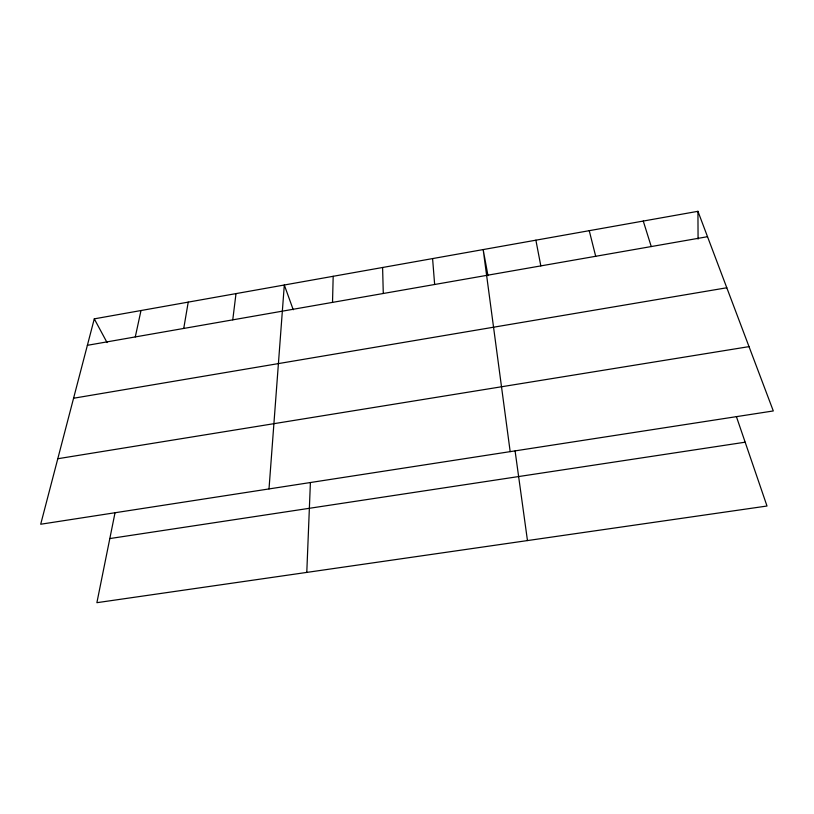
<?xml version="1.0" encoding="UTF-8"?>
<svg xmlns="http://www.w3.org/2000/svg" width="814" height="814" viewBox="0 0 814 814"><rect width="100%" height="100%" fill="white"/><g stroke="black" fill="none" stroke-linecap="round" stroke-linejoin="round"><path stroke-width="1.22" d="M332.519 302.381L333.18 276.292M306.786 572.405L310.399 482.631M269.007 488.929L284.31 285.002L293.233 309.758M232.763 319.851L235.999 293.61M183.74 328.439L188.227 302.116M115.008 512.84L96.886 602.686L767.002 506.023L736.385 416.565M135.287 336.925L140.995 310.531M94.282 318.854L40.7 524.236L773.3 410.948L697.934 211.314L94.282 318.854L107.051 342.552M87.373 345.319L707.519 236.701M73.575 398.239L726.8 287.769M57.794 458.73L749.012 346.632M109.819 538.563L745.166 442.195M643.264 221.052L651.251 246.561M589.244 230.677L595.695 256.288M535.887 240.181L540.822 265.903M487.973 275.661L483.17 249.572L510.175 451.638M515.099 450.976L527.462 540.577M432.59 258.587L434.645 284.493M382.6 267.491L383.282 293.488M697.934 211.314L698.076 239.072"/></g></svg>
